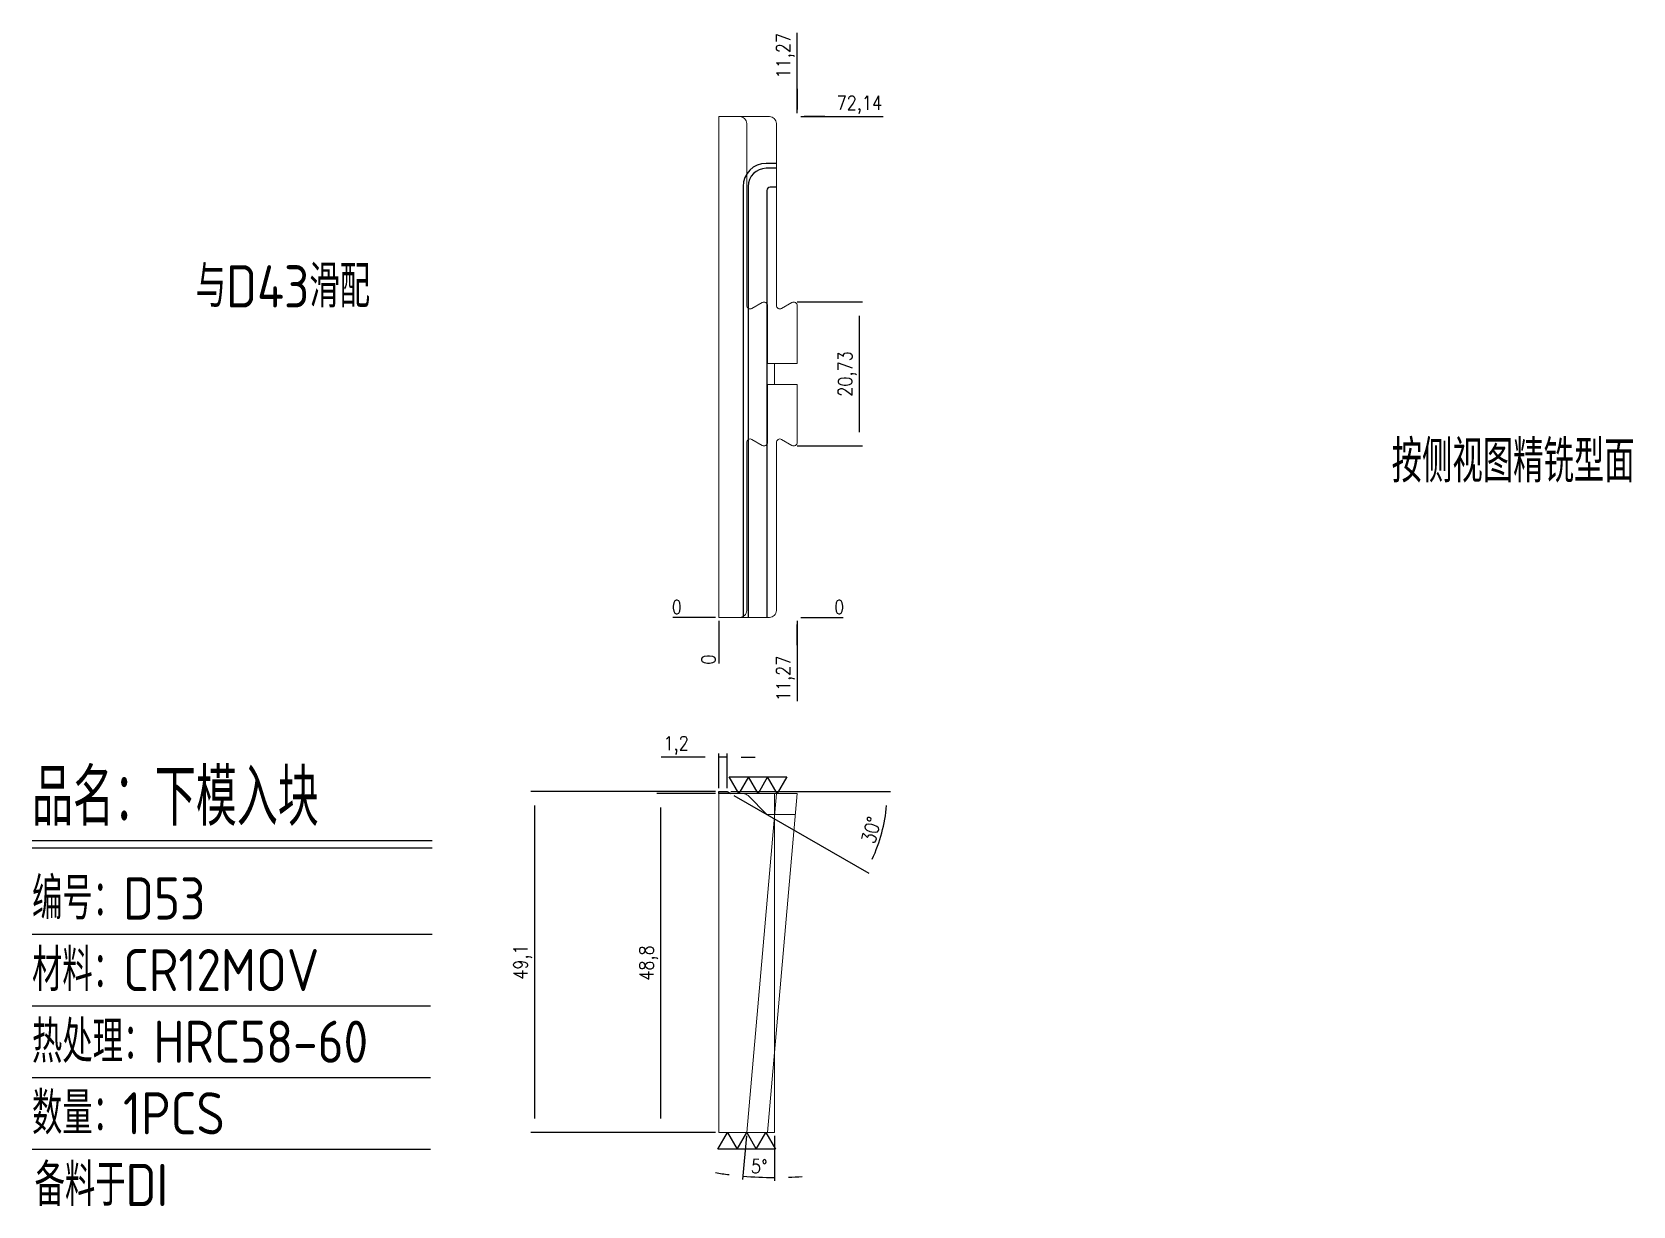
# Model space of a CAD drawing. Header units: millimetres. Extents: x 108480 to 108711, y -1102 to -932.
import ezdxf

# ---------------------------------------------------------------- set-up
doc = ezdxf.new("R2010")
doc.units = ezdxf.units.MM
doc.linetypes.add('HIDDEN', pattern=[0])
for name, color, linetype in [('DIM', 4, 'Continuous'), ('LB_P', 2, 'Continuous'), ('TEXT', 4, 'Continuous')]:
    doc.layers.add(name, color=color, linetype=linetype)
doc.styles.add('gbenor', font='gbenor.shx', dxfattribs={"bigfont": 'gbcbig.shx'})
doc.styles.get("Standard").update_dxf_attribs({"font": 'txt.shx', "width": 0.85, "bigfont": 'ctxt.shx'})
doc.dimstyles.new('T-2-WX', dxfattribs={"dimtxt": 2, "dimasz": 2, "dimexe": 0.5, "dimexo": 0.5, "dimgap": 0.5, "dimtad": 1, "dimtxsty": 'Standard', "dimblk": 'OPEN30', "dimcen": 0, "dimazin": 3, "dimtfac": 1, "dimtmove": 0, "dimatfit": 3, "dimldrblk": 'OPEN30', "dimlwd": -1, "dimlwe": -1})

# ---------------------------------------------------------------- blocks, each defined once
blk = doc.blocks.new('*D7579')
at = {"layer": 'Defpoints', "color": 0}
for p in [(108579.12, -1042.11), (108570.7, -1090.91), (108579.12, -1090.91)]:
    blk.add_point(p, dxfattribs=at)
at = {"layer": 'DIM', "color": 0, "linetype": 'Continuous'}
for p, q in [((108578.62, -1042.11), (108570.2, -1042.11)), ((108570.7, -1044.11), (108570.7, -1088.91)), ((108578.62, -1090.91), (108570.2, -1090.91))]:
    blk.add_line(p, q, dxfattribs=at)
at = {"layer": 'DIM', "color": 0, "insert": (108569.01, -1066.51), "char_height": 2, "attachment_point": 5, "rotation": 90}
blk.add_mtext('48,8', dxfattribs=at)
blk = doc.blocks.new('_Open30')
blk = doc.blocks.new('*D7580')
at = {"layer": 'Defpoints', "color": 0}
for p in [(108587.12, -1042.11), (108587.39, -1042.11), (108583.12, -1090.91), (108587.12, -1090.91), (108584.08, -1097.31)]:
    blk.add_point(p, dxfattribs=at)
at = {"layer": 'DIM', "color": 0, "linetype": 'Continuous'}
for p, q in [((108583.07, -1091.41), (108582.52, -1097.7)), ((108587.12, -1091.41), (108587.12, -1097.9))]:
    blk.add_line(p, q, dxfattribs=at)
for start, end in [(260.6101, 262.805), (265, 270), (272.195, 274.3899)]:
    blk.add_arc((108587.12, -1045.19), 52.21, start, end, dxfattribs=at)
at = {"layer": 'DIM', "color": 0, "insert": (108584.91, -1095.8), "char_height": 2, "attachment_point": 5, "rotation": 357.5}
blk.add_mtext('5%%d', dxfattribs=at)
blk = doc.blocks.new('*D7581')
at = {"layer": 'Defpoints', "color": 0}
for p in [(108579.12, -1016.73), (108590.39, -1016.73), (108595.39, -1016.73)]:
    blk.add_point(p, dxfattribs=at)
at = {"layer": 'DIM', "color": 0, "linetype": 'Continuous'}
blk.add_line((108590.89, -1016.73), (108597.02, -1016.73), dxfattribs=at)
at = {"layer": 'DIM', "color": 0, "insert": (108596.45, -1015.23), "char_height": 2, "attachment_point": 5}
blk.add_mtext('0', dxfattribs=at)
blk = doc.blocks.new('*D7582')
at = {"layer": 'Defpoints', "color": 0}
for p in [(108590.39, -944.59), (108595.39, -944.59), (108579.12, -1016.73)]:
    blk.add_point(p, dxfattribs=at)
at = {"layer": 'DIM', "color": 0, "linetype": 'Continuous'}
for p, q in [((108590.89, -944.59), (108594.39, -944.59)), ((108594.39, -944.59), (108591.39, -944.59)), ((108591.39, -944.59), (108602.77, -944.59))]:
    blk.add_line(p, q, dxfattribs=at)
at = {"layer": 'DIM', "color": 0, "insert": (108599.33, -942.9), "char_height": 2, "attachment_point": 5}
blk.add_mtext('72,14', dxfattribs=at)
blk = doc.blocks.new('*D7583')
at = {"layer": 'Defpoints', "color": 0}
for p in [(108574.12, -1016.73), (108579.12, -1016.73), (108579.12, -1016.73)]:
    blk.add_point(p, dxfattribs=at)
at = {"layer": 'DIM', "color": 0, "linetype": 'Continuous'}
blk.add_line((108578.62, -1016.73), (108572.48, -1016.73), dxfattribs=at)
at = {"layer": 'DIM', "color": 0, "insert": (108573.05, -1015.23), "char_height": 2, "attachment_point": 5}
blk.add_mtext('0', dxfattribs=at)
blk = doc.blocks.new('*D7584')
at = {"layer": 'Defpoints', "color": 0}
for p in [(108579.12, -1016.73), (108590.39, -1016.73), (108590.38, -1021.73)]:
    blk.add_point(p, dxfattribs=at)
at = {"layer": 'DIM', "color": 0, "linetype": 'Continuous'}
for p, q in [((108590.39, -1020.73), (108590.38, -1017.73)), ((108590.38, -1017.73), (108590.38, -1028.79)), ((108590.39, -1017.23), (108590.39, -1020.73))]:
    blk.add_line(p, q, dxfattribs=at)
at = {"layer": 'DIM', "color": 0, "insert": (108588.69, -1025.51), "char_height": 2, "attachment_point": 5, "rotation": 90}
blk.add_mtext('11,27', dxfattribs=at)
blk = doc.blocks.new('*D7585')
at = {"layer": 'Defpoints', "color": 0}
for p in [(108579.12, -1016.73), (108579.12, -1016.73), (108579.12, -1021.73)]:
    blk.add_point(p, dxfattribs=at)
at = {"layer": 'DIM', "color": 0, "linetype": 'Continuous'}
blk.add_line((108579.12, -1017.23), (108579.12, -1023.36), dxfattribs=at)
at = {"layer": 'DIM', "color": 0, "insert": (108577.62, -1022.8), "char_height": 2, "attachment_point": 5, "rotation": 90}
blk.add_mtext('0', dxfattribs=at)
blk = doc.blocks.new('*D7586')
at = {"layer": 'Defpoints', "color": 0}
for p in [(108590.38, -939.59), (108590.39, -944.59), (108579.12, -1016.73)]:
    blk.add_point(p, dxfattribs=at)
at = {"layer": 'DIM', "color": 0, "linetype": 'Continuous'}
for p, q in [((108590.38, -943.59), (108590.38, -932.53)), ((108590.39, -940.59), (108590.38, -943.59)), ((108590.39, -944.09), (108590.39, -940.59))]:
    blk.add_line(p, q, dxfattribs=at)
at = {"layer": 'DIM', "color": 0, "insert": (108588.69, -935.81), "char_height": 2, "attachment_point": 5, "rotation": 90}
blk.add_mtext('11,27', dxfattribs=at)
blk = doc.blocks.new('*D7587')
at = {"layer": 'Defpoints', "color": 0}
for p in [(108589.89, -971.29), (108589.89, -992.03), (108599.3, -992.03)]:
    blk.add_point(p, dxfattribs=at)
at = {"layer": 'DIM', "color": 0}
for p, q in [((108590.39, -971.29), (108599.8, -971.29)), ((108599.3, -973.29), (108599.3, -990.03)), ((108590.39, -992.03), (108599.8, -992.03))]:
    blk.add_line(p, q, dxfattribs=at)
at = {"layer": 'DIM', "color": 0, "insert": (108597.61, -981.66), "char_height": 2, "attachment_point": 5, "rotation": 90}
blk.add_mtext('20,73', dxfattribs=at)
blk = doc.blocks.new('*D7588')
at = {"layer": 'Defpoints', "color": 0}
for p in [(108579.12, -1041.81), (108552.54, -1090.91), (108579.12, -1090.91)]:
    blk.add_point(p, dxfattribs=at)
at = {"layer": 'DIM', "color": 0}
for p, q in [((108578.62, -1041.81), (108552.04, -1041.81)), ((108552.54, -1043.81), (108552.54, -1088.91)), ((108578.62, -1090.91), (108552.04, -1090.91))]:
    blk.add_line(p, q, dxfattribs=at)
at = {"layer": 'DIM', "color": 0, "insert": (108550.85, -1066.36), "char_height": 2, "attachment_point": 5, "rotation": 90}
blk.add_mtext('49,1', dxfattribs=at)
blk = doc.blocks.new('*D7589')
at = {"layer": 'Defpoints', "color": 0}
for p in [(108579.12, -1041.81), (108580.32, -1041.81), (108580.32, -1041.81), (108580.84, -1042.11), (108601.95, -1049.68)]:
    blk.add_point(p, dxfattribs=at)
at = {"layer": 'DIM', "color": 0}
for p, q in [((108580.82, -1041.81), (108603.84, -1041.81)), ((108581.27, -1042.36), (108600.69, -1053.57))]:
    blk.add_line(p, q, dxfattribs=at)
blk.add_arc((108580.32, -1041.81), 23.03, 334.978, 355.022, dxfattribs=at)
at = {"layer": 'DIM', "color": 0, "insert": (108601.06, -1047.37), "char_height": 2, "attachment_point": 5, "rotation": 75}
blk.add_mtext('30%%d', dxfattribs=at)
blk = doc.blocks.new('*D7590')
at = {"layer": 'Defpoints', "color": 0}
for p in [(108579.12, -1036.85), (108579.12, -1041.81), (108580.32, -1041.81)]:
    blk.add_point(p, dxfattribs=at)
at = {"layer": 'DIM', "color": 0}
for p, q in [((108577.12, -1036.85), (108570.8, -1036.85)), ((108579.12, -1041.31), (108579.12, -1036.35)), ((108580.32, -1036.85), (108579.12, -1036.85)), ((108580.32, -1041.31), (108580.32, -1036.35)), ((108582.32, -1036.85), (108584.32, -1036.85))]:
    blk.add_line(p, q, dxfattribs=at)
at = {"layer": 'DIM', "color": 0, "insert": (108572.96, -1035.16), "char_height": 2, "attachment_point": 5}
blk.add_mtext('1,2', dxfattribs=at)

msp = doc.modelspace()

# ---------------------------------------------------------------- linework, layer by layer
at = {"layer": 'DIM', "color": 4, "linetype": 'Continuous', "lineweight": 25}
for p, q in [((108480.209, -1048.865), (108537.826, -1048.865)), ((108480.209, -1049.927), (108537.826, -1049.927)), ((108480.209, -1062.366), (108537.826, -1062.366)), ((108480.209, -1072.681), (108537.576, -1072.681)), ((108480.209, -1082.996), (108537.576, -1082.996)), ((108480.209, -1093.312), (108537.576, -1093.312))]:
    msp.add_line(p, q, dxfattribs=at)
at = {"layer": 'LB_P', "linetype": 'Continuous', "lineweight": 15}
msp.add_lwpolyline([(108579.116, -944.591), (108586.385, -944.591, -0.4142136), (108587.385, -945.591), (108587.385, -971.795, 0.5773503), (108588.135, -972.228), (108589.635, -971.362, -0.5773503), (108590.385, -971.795), (108590.385, -980.161), (108587.116, -980.161), (108587.116, -983.161), (108590.385, -983.161), (108590.385, -991.527, -0.5773503), (108589.635, -991.96), (108588.135, -991.094, 0.5773503), (108587.385, -991.527), (108587.385, -1015.73, -0.4142136), (108586.385, -1016.73), (108579.116, -1016.73)], format="xyb", close=True, dxfattribs=at)
at = {"layer": 'LB_P', "linetype": 'HIDDEN', "lineweight": 15}
for points in [[(108582.116, -944.591, -0.4142136), (108583.116, -945.591), (108583.116, -971.795, 0.5773503), (108583.866, -972.228), (108585.366, -971.362, -0.5773503), (108586.116, -971.795), (108586.116, -980.161), (108587.116, -980.161), (108587.116, -983.161), (108586.116, -983.161), (108586.116, -991.527, -0.5773503), (108585.366, -991.96), (108583.866, -991.094, 0.5773503), (108583.116, -991.527), (108583.116, -1015.73, -0.4142136), (108582.116, -1016.73)], [(108582.604, -1042.107, -0.1989124), (108583.311, -1042.4), (108586.019, -1045.107), (108590.123, -1045.107)]]:
    msp.add_lwpolyline(points, format="xyb", dxfattribs=at)
at = {"layer": 'LB_P'}
for points in [[(108587.385, -951.33), (108585.916, -951.33, 0.4142135), (108582.604, -954.642), (108582.604, -1016.73)], [(108587.385, -952.037), (108585.916, -952.037, 0.4142135), (108583.311, -954.642), (108583.311, -1016.73)], [(108587.385, -954.745), (108586.519, -954.745, 0.4142135), (108586.019, -955.245), (108586.019, -1016.73)]]:
    msp.add_lwpolyline(points, format="xyb", dxfattribs=at)
msp.add_lwpolyline([(108580.835, -1042.107), (108579.116, -1042.107), (108579.116, -1041.807), (108580.316, -1041.807)], close=True, dxfattribs=at)
at = {"layer": 'LB_P', "color": 4, "linetype": 'Continuous'}
for points in [[(108588.907, -1039.707), (108587.522, -1042.107), (108586.136, -1039.707), (108584.75, -1042.107), (108583.365, -1039.707), (108581.979, -1042.107), (108580.593, -1039.707), (108588.907, -1039.707)], [(108578.959, -1093.307), (108580.344, -1090.907), (108581.73, -1093.307), (108583.116, -1090.907), (108584.501, -1093.307), (108585.887, -1090.907), (108587.273, -1093.307), (108578.959, -1093.307)]]:
    msp.add_lwpolyline(points, close=True, dxfattribs=at)
at = {"layer": 'LB_P', "lineweight": 15}
for points in [[(108586.116, -1090.907), (108590.385, -1042.107), (108579.116, -1042.107), (108579.116, -1090.907), (108587.116, -1090.907), (108587.116, -1042.107)], [(108583.116, -1090.907), (108587.385, -1042.107)]]:
    msp.add_lwpolyline(points, dxfattribs=at)

# ---------------------------------------------------------------- texts
at = {"layer": 'DIM', "color": 3, "linetype": 'Continuous', "lineweight": 25, "style": 'gbenor'}
for s, height, p in [('品名：下模入块', 8.1915, (108480.209, -1046.741)), ('编号：D53', 6.0678, (108480.209, -1060.242)), ('材料：CR12MOV', 6.0678, (108480.209, -1070.557)), ('热处理：HRC58-60', 6.06778, (108480.209, -1080.873)), ('数量：1PCS', 6.0678, (108480.209, -1091.188)), ('备料于DI', 6.0678, (108480.579, -1101.503))]:
    msp.add_text(s, height=height, dxfattribs=at).set_placement(p)
at = {"layer": 'TEXT', "color": 4, "style": 'gbenor'}
msp.add_text('与D43滑配', height=6.075, dxfattribs=at).set_placement((108503.771, -972.078))
at = {"layer": 'TEXT', "color": 2, "style": 'gbenor'}
msp.add_text('按侧视图精铣型面', height=6.075, dxfattribs=at).set_placement((108675.982, -997.281))

# ---------------------------------------------------------------- dimensions: what is measured, and where the dimension line sits
at = {"layer": 'DIM', "color": 4, "linetype": 'Continuous'}
for feature_location, offset, dtype, origin, picture, middle in [((108590.385, -944.591), (0, 5), 1, (108579.116, -1016.73), '*D7586', (108588.694, -935.813)), ((108590.385, -944.591), (5, 0), 0, (108579.116, -1016.73), '*D7582', (108599.326, -942.9)), ((108579.115618815, -1016.729964355), (-5, 0), 0, (108579.115618815, -1016.729964355), '*D7583', (108573.048952148, -1015.229964355)), ((108590.385065605, -1016.729964355), (5, 0), 0, (108579.115618815, -1016.729964355), '*D7581', (108596.451732271, -1015.229964355)), ((108579.115618815, -1016.729964355), (0, -5), 1, (108579.115618815, -1016.729964355), '*D7585', (108577.615618815, -1022.796631022)), ((108590.385, -1016.73), (0, -5), 1, (108579.116, -1016.73), '*D7584', (108588.694, -1025.509))]:
    dim = msp.add_ordinate_dim(feature_location=feature_location, offset=offset, dtype=dtype, origin=origin, dimstyle='T-2-WX', dxfattribs=at)
    dim.commit()
    dim.dimension.update_dxf_attribs({"geometry": picture, "text_midpoint": middle})
at = {"layer": 'DIM', "color": 4}
dim = msp.add_linear_dim(base=(108599.304, -992.027), p1=(108589.885, -971.295), p2=(108589.885, -992.027), angle=90, dimstyle='T-2-WX', dxfattribs=at)
dim.commit()
dim.dimension.update_dxf_attribs({"geometry": '*D7587', "text_midpoint": (108597.614, -981.661)})
at = {"layer": 'DIM'}
dim = msp.add_linear_dim(base=(108579.116, -1036.848), p1=(108580.316, -1041.807), p2=(108579.116, -1041.807), dimstyle='T-2-WX', dxfattribs=at)
dim.commit()
dim.dimension.update_dxf_attribs({"geometry": '*D7590', "text_midpoint": (108572.956, -1035.158)})
dim = msp.add_linear_dim(base=(108552.537, -1090.907), p1=(108579.116, -1041.807), p2=(108579.116, -1090.907), angle=90, dimstyle='T-2-WX', dxfattribs=at)
dim.commit()
dim.dimension.update_dxf_attribs({"geometry": '*D7588', "text_midpoint": (108550.846, -1066.357)})
dim = msp.add_angular_dim_2l(base=(108601.9539, -1049.6828), line1=((108580.3156, -1041.8071), (108580.8352, -1042.1071)), line2=((108579.1156, -1041.8071), (108580.3156, -1041.8071)), dimstyle='T-2-WX', dxfattribs=at)
dim.commit()
dim.dimension.update_dxf_attribs({"geometry": '*D7589', "text_midpoint": (108601.0631, -1047.3664)})
at = {"layer": 'DIM', "color": 4, "linetype": 'Continuous'}
dim = msp.add_linear_dim(base=(108570.696, -1090.907), p1=(108579.116, -1042.107), p2=(108579.116, -1090.907), angle=90, dimstyle='T-2-WX', dxfattribs=at)
dim.commit()
dim.dimension.update_dxf_attribs({"geometry": '*D7579', "text_midpoint": (108569.005, -1066.507)})
dim = msp.add_angular_dim_2l(base=(108584.08, -1097.308), line1=((108587.116, -1090.907), (108587.116, -1042.107)), line2=((108583.116, -1090.907), (108587.385, -1042.107)), dimstyle='T-2-WX', dxfattribs=at)
dim.commit()
dim.dimension.update_dxf_attribs({"geometry": '*D7580', "text_midpoint": (108584.906, -1095.801)})

doc.saveas('drawing.dxf')
